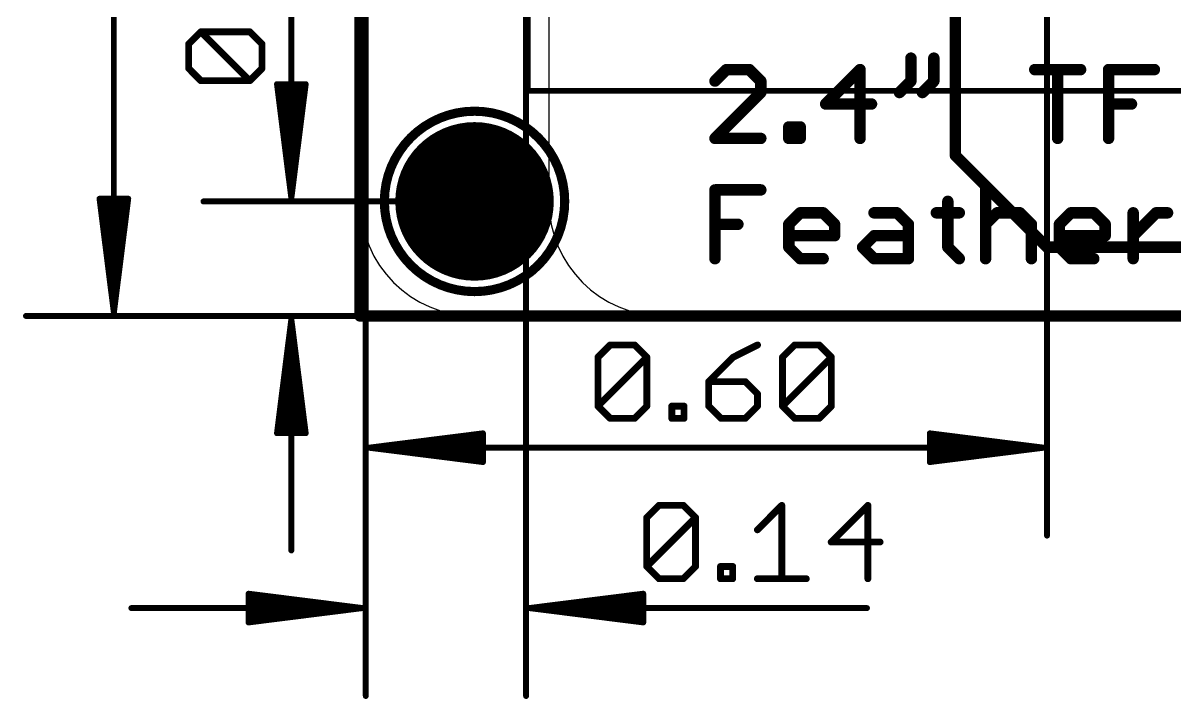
# Model space of a CAD drawing. Extents: x -7.8 to 82.2, y -8.5 to 61.7.
# Drawn here: x -7.48 to 18.08, y -8.49 to 6.49 of the extents above; entities that cross this region are included whole.
import ezdxf

# ---------------------------------------------------------------- set-up
doc = ezdxf.new("R2010")
doc.units = 0
for name, color, linetype in [('1', 12, 'CONTINUOUS'), ('16', 132, 'CONTINUOUS'), ('17', 110, 'CONTINUOUS'), ('20', 53, 'CONTINUOUS'), ('21', 40, 'CONTINUOUS'), ('22', 6, 'CONTINUOUS'), ('23', 40, 'CONTINUOUS'), ('47', 253, 'CONTINUOUS')]:
    doc.layers.add(name, color=color, linetype=linetype)

# ---------------------------------------------------------------- blocks, each defined once
blk = doc.blocks.new('ROUNDP')
at = {"const_width": 0.5}
blk.add_lwpolyline([(0, -0.25, 1), (0, 0.25, 1), (0, -0.25)], format="xyb", dxfattribs=at)

msp = doc.modelspace()

# ---------------------------------------------------------------- linework, layer by layer
at = {"layer": '1', "const_width": 0.254}
for points in [[(0.127, 41.91), (0, 0)], [(13.208, 18.288), (13.208, 3.556)], [(13.208, 3.556), (15.24, 1.524)], [(15.24, 1.524), (24.765, 1.524)], [(0, 0), (64.77, 0)]]:
    msp.add_lwpolyline(points, dxfattribs=at)
at = {"layer": '1', "const_width": 0.127}
for points in [[(13.2529, 3.6009, 1), (13.1631, 3.5111)], [(13.1445, 3.556, 1), (13.2715, 3.556)], [(15.24, 1.5875, 1), (15.24, 1.4605)], [(15.1951, 1.4791, 1), (15.2849, 1.5689)], [(0, 0.0635, 1), (0, -0.0635)], [(-0.0635, 0.0002, 1), (0.0635, -0.0002)]]:
    msp.add_lwpolyline(points, format="xyb", dxfattribs=at)
at = {"layer": '16', "const_width": 0.254}
for points in [[(0, 41.91), (0, 0)], [(0, 0), (64.77, 0)]]:
    msp.add_lwpolyline(points, dxfattribs=at)
at = {"layer": '16', "const_width": 0.127}
for points in [[(0, 0.0635, 1), (0, -0.0635)], [(-0.0635, 0, 1), (0.0635, 0)]]:
    msp.add_lwpolyline(points, format="xyb", dxfattribs=at)
at = {"layer": '20'}
for p, q in [((0, 2.54), (0, 50.038)), ((62.23, 0), (2.54, 0))]:
    msp.add_line(p, q, dxfattribs=at)
msp.add_arc((2.54, 2.54), 2.54, 180, 270, dxfattribs=at)
at = {"layer": '21'}
for p, q in [((4.191, 45.72), (4.191, 2.54)), ((6.731, 0), (24.511, 0))]:
    msp.add_line(p, q, dxfattribs=at)
at = {"layer": '21', "const_width": 0.254}
for points in [[(12.2211, 5.7165), (12.2211, 5.2081)], [(12.7295, 5.7165), (12.7295, 5.2081)], [(8.1282, 5.4623), (7.874, 5.2081)], [(8.6367, 5.4623), (8.1282, 5.4623)], [(8.8909, 5.2081), (8.6367, 5.4623)], [(11.0924, 5.4623), (10.3297, 4.6997)], [(11.0924, 3.937), (11.0924, 5.4623)], [(14.9683, 5.4623), (15.9852, 5.4623)], [(15.4768, 3.937), (15.4768, 5.4623)], [(16.6055, 3.937), (16.6055, 5.4623)], [(16.6055, 5.4623), (17.6224, 5.4623)], [(8.8909, 4.9539), (8.8909, 5.2081)], [(12.2211, 5.2081), (11.9669, 4.9539)], [(12.7295, 5.2081), (12.4753, 4.9539)], [(7.874, 3.937), (8.8909, 4.9539)], [(10.3297, 4.6997), (11.3466, 4.6997)], [(16.6055, 4.6997), (17.1139, 4.6997)], [(9.5112, 3.937), (9.5112, 4.1912)], [(9.5112, 4.1912), (9.7654, 4.1912)], [(9.7654, 4.1912), (9.7654, 3.937)], [(8.8909, 3.937), (7.874, 3.937)], [(9.7654, 3.937), (9.5112, 3.937)], [(7.874, 1.27), (7.874, 2.7953)], [(7.874, 2.7953), (8.8909, 2.7953)], [(13.8769, 2.7953), (13.8769, 1.27)], [(13.0397, 2.5411), (13.0397, 1.5242)], [(9.5112, 2.0327), (9.7654, 2.2869)], [(9.7654, 2.2869), (10.2738, 2.2869)], [(10.2738, 2.2869), (10.528, 2.0327)], [(11.4025, 2.2869), (11.911, 2.2869)], [(11.911, 2.2869), (12.1652, 2.0327)], [(12.7855, 2.2869), (13.2939, 2.2869)], [(13.8769, 2.0327), (14.1311, 2.2869)], [(14.1311, 2.2869), (14.6396, 2.2869)], [(14.6396, 2.2869), (14.8938, 2.0327)], [(15.5141, 2.0327), (15.7683, 2.2869)], [(15.7683, 2.2869), (16.2767, 2.2869)], [(16.2767, 2.2869), (16.5309, 2.0327)], [(17.1512, 1.27), (17.1512, 2.2869)], [(17.1512, 1.7784), (17.6597, 2.2869)], [(17.6597, 2.2869), (17.9139, 2.2869)], [(7.874, 2.0327), (8.3824, 2.0327)], [(9.5112, 1.5242), (9.5112, 2.0327)], [(10.528, 2.0327), (10.528, 1.7784)], [(12.1652, 2.0327), (12.1652, 1.27)], [(14.8938, 2.0327), (14.8938, 1.27)], [(15.5141, 1.5242), (15.5141, 2.0327)], [(16.5309, 2.0327), (16.5309, 1.7784)], [(10.528, 1.7784), (9.5112, 1.7784)], [(11.1483, 1.5242), (11.4025, 1.7784)], [(11.4025, 1.7784), (12.1652, 1.7784)], [(16.5309, 1.7784), (15.5141, 1.7784)], [(9.7654, 1.27), (9.5112, 1.5242)], [(11.4025, 1.27), (11.1483, 1.5242)], [(13.0397, 1.5242), (13.2939, 1.27)], [(15.7683, 1.27), (15.5141, 1.5242)], [(10.2738, 1.27), (9.7654, 1.27)], [(12.1652, 1.27), (11.4025, 1.27)], [(16.2767, 1.27), (15.7683, 1.27)]]:
    msp.add_lwpolyline(points, dxfattribs=at)
at = {"layer": '21'}
for points, const_width in [([(12.2846, 5.7165, 1), (12.1576, 5.7165)], 0.127), ([(12.793, 5.7165, 1), (12.666, 5.7165)], 0.127), ([(8.1282, 5.5258, 1), (8.1282, 5.3988)], 0.127), ([(8.1731, 5.4174, 1), (8.0833, 5.5072)], 0.127), ([(8.6816, 5.5072, 1), (8.5917, 5.4174)], 0.127), ([(8.6367, 5.3988, 1), (8.6367, 5.5258)], 0.127), ([(11.1559, 5.4623, 1), (11.0289, 5.4623)], 0.127), ([(11.1373, 5.4174, 1), (11.0475, 5.5072)], 0.127), ([(14.9683, 5.5258, 1), (14.9683, 5.3988)], 0.127), ([(15.5403, 5.4623, 1), (15.4133, 5.4623)], 0.127), ([(15.9852, 5.3988, 1), (15.9852, 5.5258)], 0.127), ([(16.669, 5.4623, 1), (16.542, 5.4623)], 0.127), ([(16.6055, 5.5258, 1), (16.6055, 5.3988)], 0.127), ([(17.6224, 5.3988, 1), (17.6224, 5.5258)], 0.127), ([(7.8291, 5.253, 1), (7.9189, 5.1632)], 0.127), ([(8.9544, 5.2081, 1), (8.8274, 5.2081)], 0.127), ([(8.846, 5.1632, 1), (8.9358, 5.253)], 0.127), ([(12.1576, 5.2081, 1), (12.2846, 5.2081)], 0.127), ([(12.266, 5.1632, 1), (12.1762, 5.253)], 0.127), ([(12.666, 5.2081, 1), (12.793, 5.2081)], 0.127), ([(12.7744, 5.1632, 1), (12.6846, 5.253)], 0.127), ([(8.8274, 4.9539, 1), (8.9544, 4.9539)], 0.127), ([(8.9358, 4.909, 1), (8.846, 4.9988)], 0.127), ([(11.922, 4.9988, 1), (12.0118, 4.909)], 0.127), ([(12.4304, 4.9988, 1), (12.5202, 4.909)], 0.127), ([(2.54, 0.54, 1), (2.54, 4.54, 1), (2.54, 0.54)], 0.2032), ([(10.3297, 4.7632, 1), (10.3297, 4.6361)], 0.127), ([(10.2848, 4.7446, 1), (10.3746, 4.6547)], 0.127), ([(11.3466, 4.6361, 1), (11.3466, 4.7632)], 0.127), ([(16.6055, 4.7632, 1), (16.6055, 4.6361)], 0.127), ([(17.1139, 4.6361, 1), (17.1139, 4.7632)], 0.127), ([(9.5747, 4.1912, 1), (9.4477, 4.1912)], 0.127), ([(9.5112, 4.2547, 1), (9.5112, 4.1277)], 0.127), ([(9.8289, 4.1912, 1), (9.7019, 4.1912)], 0.127), ([(9.7654, 4.1277, 1), (9.7654, 4.2547)], 0.127), ([(7.874, 4.0005, 1), (7.874, 3.8735)], 0.127), ([(7.8291, 3.9819, 1), (7.9189, 3.8921)], 0.127), ([(8.8909, 3.8735, 1), (8.8909, 4.0005)], 0.127), ([(9.5112, 4.0005, 1), (9.5112, 3.8735)], 0.127), ([(9.4477, 3.937, 1), (9.5747, 3.937)], 0.127), ([(9.7019, 3.937, 1), (9.8289, 3.937)], 0.127), ([(9.7654, 3.8735, 1), (9.7654, 4.0005)], 0.127), ([(11.0289, 3.937, 1), (11.1559, 3.937)], 0.127), ([(15.4133, 3.937, 1), (15.5403, 3.937)], 0.127), ([(16.542, 3.937, 1), (16.669, 3.937)], 0.127), ([(7.9375, 2.7953, 1), (7.8105, 2.7953)], 0.127), ([(7.874, 2.8588, 1), (7.874, 2.7318)], 0.127), ([(8.8909, 2.7318, 1), (8.8909, 2.8588)], 0.127), ([(13.9404, 2.7953, 1), (13.8134, 2.7953)], 0.127), ([(13.1032, 2.5411, 1), (12.9762, 2.5411)], 0.127), ([(9.7654, 2.3504, 1), (9.7654, 2.2234)], 0.127), ([(9.8103, 2.242, 1), (9.7205, 2.3318)], 0.127), ([(10.3187, 2.3318, 1), (10.2289, 2.242)], 0.127), ([(10.2738, 2.2234, 1), (10.2738, 2.3504)], 0.127), ([(11.4025, 2.3504, 1), (11.4025, 2.2234)], 0.127), ([(11.9559, 2.3318, 1), (11.8661, 2.242)], 0.127), ([(11.911, 2.2234, 1), (11.911, 2.3504)], 0.127), ([(12.7855, 2.3504, 1), (12.7855, 2.2234)], 0.127), ([(13.2939, 2.2234, 1), (13.2939, 2.3504)], 0.127), ([(14.1311, 2.3504, 1), (14.1311, 2.2234)], 0.127), ([(14.176, 2.242, 1), (14.0862, 2.3318)], 0.127), ([(14.6845, 2.3318, 1), (14.5947, 2.242)], 0.127), ([(14.6396, 2.2234, 1), (14.6396, 2.3504)], 0.127), ([(15.7683, 2.3504, 1), (15.7683, 2.2234)], 0.127), ([(15.8132, 2.242, 1), (15.7234, 2.3318)], 0.127), ([(16.3216, 2.3318, 1), (16.2318, 2.242)], 0.127), ([(16.2767, 2.2234, 1), (16.2767, 2.3504)], 0.127), ([(17.2147, 2.2869, 1), (17.0877, 2.2869)], 0.127), ([(17.6597, 2.3504, 1), (17.6597, 2.2234)], 0.127), ([(17.7046, 2.242, 1), (17.6148, 2.3318)], 0.127), ([(17.9139, 2.2234, 1), (17.9139, 2.3504)], 0.127), ([(7.874, 2.0962, 1), (7.874, 1.9692)], 0.127), ([(8.3824, 1.9692, 1), (8.3824, 2.0962)], 0.127), ([(9.5747, 2.0327, 1), (9.4477, 2.0327)], 0.127), ([(9.4663, 2.0776, 1), (9.5561, 1.9877)], 0.127), ([(10.5915, 2.0327, 1), (10.4645, 2.0327)], 0.127), ([(10.4831, 1.9877, 1), (10.5729, 2.0776)], 0.127), ([(12.2287, 2.0327, 1), (12.1017, 2.0327)], 0.127), ([(12.1203, 1.9877, 1), (12.2101, 2.0776)], 0.127), ([(13.832, 2.0776, 1), (13.9218, 1.9877)], 0.127), ([(14.9573, 2.0327, 1), (14.8303, 2.0327)], 0.127), ([(14.8489, 1.9877, 1), (14.9387, 2.0776)], 0.127), ([(15.5776, 2.0327, 1), (15.4506, 2.0327)], 0.127), ([(15.4692, 2.0776, 1), (15.559, 1.9877)], 0.127), ([(16.5944, 2.0327, 1), (16.4674, 2.0327)], 0.127), ([(16.486, 1.9877, 1), (16.5758, 2.0776)], 0.127), ([(9.5112, 1.8419, 1), (9.5112, 1.7149)], 0.127), ([(10.4645, 1.7784, 1), (10.5915, 1.7784)], 0.127), ([(10.528, 1.7149, 1), (10.528, 1.8419)], 0.127), ([(11.4025, 1.8419, 1), (11.4025, 1.7149)], 0.127), ([(11.4474, 1.7335, 1), (11.3576, 1.8233)], 0.127), ([(12.1652, 1.7149, 1), (12.1652, 1.8419)], 0.127), ([(15.5141, 1.8419, 1), (15.5141, 1.7149)], 0.127), ([(16.4674, 1.7784, 1), (16.5944, 1.7784)], 0.127), ([(16.5309, 1.7149, 1), (16.5309, 1.8419)], 0.127), ([(17.1063, 1.8233, 1), (17.1961, 1.7335)], 0.127), ([(9.5561, 1.5691, 1), (9.4663, 1.4793)], 0.127), ([(9.4477, 1.5242, 1), (9.5747, 1.5242)], 0.127), ([(11.1932, 1.5691, 1), (11.1034, 1.4793)], 0.127), ([(11.1034, 1.5691, 1), (11.1932, 1.4793)], 0.127), ([(13.0846, 1.5691, 1), (12.9948, 1.4793)], 0.127), ([(12.9762, 1.5242, 1), (13.1032, 1.5242)], 0.127), ([(15.559, 1.5691, 1), (15.4692, 1.4793)], 0.127), ([(15.4506, 1.5242, 1), (15.5776, 1.5242)], 0.127), ([(7.8105, 1.27, 1), (7.9375, 1.27)], 0.127), ([(9.7654, 1.3335, 1), (9.7654, 1.2065)], 0.127), ([(9.7205, 1.2251, 1), (9.8103, 1.3149)], 0.127), ([(10.2738, 1.2065, 1), (10.2738, 1.3335)], 0.127), ([(11.4025, 1.3335, 1), (11.4025, 1.2065)], 0.127), ([(11.3576, 1.2251, 1), (11.4474, 1.3149)], 0.127), ([(12.1017, 1.27, 1), (12.2287, 1.27)], 0.127), ([(12.1652, 1.2065, 1), (12.1652, 1.3335)], 0.127), ([(13.249, 1.2251, 1), (13.3388, 1.3149)], 0.127), ([(13.8134, 1.27, 1), (13.9404, 1.27)], 0.127), ([(14.8303, 1.27, 1), (14.9573, 1.27)], 0.127), ([(15.7683, 1.3335, 1), (15.7683, 1.2065)], 0.127), ([(15.7234, 1.2251, 1), (15.8132, 1.3149)], 0.127), ([(16.2767, 1.2065, 1), (16.2767, 1.3335)], 0.127), ([(17.0877, 1.27, 1), (17.2147, 1.27)], 0.127)]:
    msp.add_lwpolyline(points, format="xyb", dxfattribs=dict(at, const_width=const_width))
msp.add_arc((6.731, 2.54), 2.54, 180, 270, dxfattribs=at)
at = {"layer": '22', "const_width": 0.127}
for points in [[(3.722, 47.589), (3.722, 4.989)], [(3.722, 4.989), (63.722, 4.989)]]:
    msp.add_lwpolyline(points, dxfattribs=at)
at = {"layer": '22', "const_width": 0.0635}
for points in [[(3.6902, 4.989, 1), (3.7538, 4.989)], [(3.722, 5.0207, 1), (3.722, 4.9573)]]:
    msp.add_lwpolyline(points, format="xyb", dxfattribs=at)
at = {"layer": '23'}
msp.add_point((2.54, 2.54), dxfattribs=at)
at = {"layer": '47'}
for points, const_width in [([(-5.461, 0.065), (-5.461, 52.513)], 0.13), ([(0.127, 26.416), (0.127, -4.871)], 0.13), ([(15.24, 24.384), (15.24, -4.871)], 0.13), ([(0.127, 19.177), (0.127, -8.427)], 0.13), ([(3.683, 14.732), (3.683, -8.427)], 0.13), ([(-1.524, 2.605), (-1.524, 10.1028)], 0.13), ([(-3.8017, 6.0297), (-3.5305, 6.3009)], 0.1524), ([(-3.5305, 6.3009), (-2.4459, 6.3009)], 0.1524), ([(-2.4459, 5.2162), (-3.5305, 6.3009)], 0.1524), ([(-2.4459, 6.3009), (-2.1747, 6.0297)], 0.1524), ([(-3.8017, 5.4874), (-3.8017, 6.0297)], 0.1524), ([(-2.1747, 6.0297), (-2.1747, 5.4874)], 0.1524), ([(-3.5305, 5.2162), (-3.8017, 5.4874)], 0.1524), ([(-2.1747, 5.4874), (-2.4459, 5.2162)], 0.1524), ([(-2.4459, 5.2162), (-3.5305, 5.2162)], 0.1524), ([(-1.524, 2.605), (-1.8432, 5.14)], 0.13), ([(-1.8432, 5.14), (-1.2048, 5.14)], 0.13), ([(-1.524, 2.605), (-1.784, 5.14)], 0.13), ([(-1.524, 2.605), (-1.654, 5.14)], 0.13), ([(-1.2048, 5.14), (-1.524, 2.605)], 0.13), ([(-1.394, 5.14), (-1.524, 2.605)], 0.13), ([(-1.264, 5.14), (-1.524, 2.605)], 0.13), ([(-5.461, 0.065), (-5.7802, 2.6)], 0.13), ([(-5.7802, 2.6), (-5.1418, 2.6)], 0.13), ([(-5.461, 0.065), (-5.721, 2.6)], 0.13), ([(-5.461, 0.065), (-5.591, 2.6)], 0.13), ([(-5.1418, 2.6), (-5.461, 0.065)], 0.13), ([(-5.331, 2.6), (-5.461, 0.065)], 0.13), ([(-5.201, 2.6), (-5.461, 0.065)], 0.13), ([(2.54, 2.54), (-3.474, 2.54)], 0.13), ([(2.794, 0), (-7.411, 0)], 0.13), ([(3.048, 0), (-3.474, 0)], 0.13), ([(-1.524, -0.065), (-1.8432, -2.6)], 0.13), ([(-1.524, -0.065), (-1.784, -2.6)], 0.13), ([(-1.524, -0.065), (-1.654, -2.6)], 0.13), ([(-1.524, -0.065), (-1.524, -5.2)], 0.13), ([(-1.2048, -2.6), (-1.524, -0.065)], 0.13), ([(-1.394, -2.6), (-1.524, -0.065)], 0.13), ([(-1.264, -2.6), (-1.524, -0.065)], 0.13), ([(5.2783, -0.9145), (5.5495, -0.6433)], 0.1524), ([(5.5495, -0.6433), (6.0918, -0.6433)], 0.1524), ([(6.0918, -0.6433), (6.363, -0.9145)], 0.1524), ([(8.8187, -0.6433), (8.2764, -0.9145)], 0.1524), ([(9.3712, -0.9145), (9.6424, -0.6433)], 0.1524), ([(9.6424, -0.6433), (10.1847, -0.6433)], 0.1524), ([(10.1847, -0.6433), (10.4559, -0.9145)], 0.1524), ([(5.2783, -1.9991), (5.2783, -0.9145)], 0.1524), ([(5.2783, -1.9991), (6.363, -0.9145)], 0.1524), ([(6.363, -0.9145), (6.363, -1.9991)], 0.1524), ([(8.2764, -0.9145), (7.734, -1.4568)], 0.1524), ([(9.3712, -1.9991), (9.3712, -0.9145)], 0.1524), ([(9.3712, -1.9991), (10.4559, -0.9145)], 0.1524), ([(10.4559, -0.9145), (10.4559, -1.9991)], 0.1524), ([(7.734, -1.4568), (7.734, -1.9991)], 0.1524), ([(8.5475, -1.4568), (7.734, -1.4568)], 0.1524), ([(8.8187, -1.728), (8.5475, -1.4568)], 0.1524), ([(8.8187, -1.9991), (8.8187, -1.728)], 0.1524), ([(5.5495, -2.2703), (5.2783, -1.9991)], 0.1524), ([(6.363, -1.9991), (6.0918, -2.2703)], 0.1524), ([(6.9155, -2.2703), (6.9155, -1.9991)], 0.1524), ([(6.9155, -1.9991), (7.1866, -1.9991)], 0.1524), ([(7.1866, -1.9991), (7.1866, -2.2703)], 0.1524), ([(7.734, -1.9991), (8.0052, -2.2703)], 0.1524), ([(8.5475, -2.2703), (8.8187, -1.9991)], 0.1524), ([(9.6424, -2.2703), (9.3712, -1.9991)], 0.1524), ([(10.4559, -1.9991), (10.1847, -2.2703)], 0.1524), ([(6.0918, -2.2703), (5.5495, -2.2703)], 0.1524), ([(7.1866, -2.2703), (6.9155, -2.2703)], 0.1524), ([(8.0052, -2.2703), (8.5475, -2.2703)], 0.1524), ([(10.1847, -2.2703), (9.6424, -2.2703)], 0.1524), ([(-1.8432, -2.6), (-1.2048, -2.6)], 0.13), ([(0.192, -2.921), (2.727, -2.6018)], 0.13), ([(2.727, -2.6018), (2.727, -3.2402)], 0.13), ([(15.175, -2.921), (12.64, -2.6018)], 0.13), ([(12.64, -2.6018), (12.64, -3.2402)], 0.13), ([(0.192, -2.921), (2.727, -2.661)], 0.13), ([(0.192, -2.921), (2.727, -2.791)], 0.13), ([(15.175, -2.921), (12.64, -2.661)], 0.13), ([(15.175, -2.921), (12.64, -2.791)], 0.13), ([(0.192, -2.921), (15.175, -2.921)], 0.13), ([(2.727, -3.2402), (0.192, -2.921)], 0.13), ([(2.727, -3.051), (0.192, -2.921)], 0.13), ([(2.727, -3.181), (0.192, -2.921)], 0.13), ([(12.64, -3.2402), (15.175, -2.921)], 0.13), ([(12.64, -3.051), (15.175, -2.921)], 0.13), ([(12.64, -3.181), (15.175, -2.921)], 0.13), ([(6.3592, -4.4705), (6.6304, -4.1993)], 0.1524), ([(6.6304, -4.1993), (7.1727, -4.1993)], 0.1524), ([(7.1727, -4.1993), (7.4439, -4.4705)], 0.1524), ([(8.8149, -4.7416), (9.3573, -4.1993)], 0.1524), ([(9.3573, -4.1993), (9.3573, -5.8263)], 0.1524), ([(11.2656, -4.1993), (10.4521, -5.0128)], 0.1524), ([(11.2656, -5.8263), (11.2656, -4.1993)], 0.1524), ([(6.3592, -5.5551), (6.3592, -4.4705)], 0.1524), ([(6.3592, -5.5551), (7.4439, -4.4705)], 0.1524), ([(7.4439, -4.4705), (7.4439, -5.5551)], 0.1524), ([(10.4521, -5.0128), (11.5368, -5.0128)], 0.1524), ([(6.6304, -5.8263), (6.3592, -5.5551)], 0.1524), ([(7.4439, -5.5551), (7.1727, -5.8263)], 0.1524), ([(7.9964, -5.8263), (7.9964, -5.5551)], 0.1524), ([(7.9964, -5.5551), (8.2675, -5.5551)], 0.1524), ([(8.2675, -5.5551), (8.2675, -5.8263)], 0.1524), ([(7.1727, -5.8263), (6.6304, -5.8263)], 0.1524), ([(8.2675, -5.8263), (7.9964, -5.8263)], 0.1524), ([(8.8149, -5.8263), (9.8996, -5.8263)], 0.1524), ([(0.062, -6.477), (-2.473, -6.1578)], 0.13), ([(-2.473, -6.1578), (-2.473, -6.7962)], 0.13), ([(3.748, -6.477), (6.283, -6.1578)], 0.13), ([(6.283, -6.1578), (6.283, -6.7962)], 0.13), ([(0.062, -6.477), (-2.473, -6.217)], 0.13), ([(0.062, -6.477), (-2.473, -6.347)], 0.13), ([(3.748, -6.477), (6.283, -6.217)], 0.13), ([(3.748, -6.477), (6.283, -6.347)], 0.13), ([(0.062, -6.477), (-5.073, -6.477)], 0.13), ([(-2.473, -6.7962), (0.062, -6.477)], 0.13), ([(-2.473, -6.607), (0.062, -6.477)], 0.13), ([(-2.473, -6.737), (0.062, -6.477)], 0.13), ([(3.748, -6.477), (11.2458, -6.477)], 0.13), ([(6.283, -6.7962), (3.748, -6.477)], 0.13), ([(6.283, -6.607), (3.748, -6.477)], 0.13), ([(6.283, -6.737), (3.748, -6.477)], 0.13)]:
    msp.add_lwpolyline(points, dxfattribs=dict(at, const_width=const_width))
for points, const_width in [([(-3.5036, 6.3278, 1), (-3.5575, 6.2739)], 0.0762), ([(-3.5305, 6.339, 1), (-3.5305, 6.2628)], 0.0762), ([(-3.5036, 6.2739, 1), (-3.5575, 6.3278)], 0.0762), ([(-2.4189, 6.3278, 1), (-2.4728, 6.2739)], 0.0762), ([(-2.4459, 6.2628, 1), (-2.4459, 6.339)], 0.0762), ([(-3.7636, 6.0297, 1), (-3.8398, 6.0297)], 0.0762), ([(-3.8286, 6.0566, 1), (-3.7747, 6.0028)], 0.0762), ([(-2.1366, 6.0297, 1), (-2.2128, 6.0297)], 0.0762), ([(-2.2016, 6.0028, 1), (-2.1478, 6.0566)], 0.0762), ([(-3.7747, 5.5143, 1), (-3.8286, 5.4604)], 0.0762), ([(-3.8398, 5.4874, 1), (-3.7636, 5.4874)], 0.0762), ([(-2.2128, 5.4874, 1), (-2.1366, 5.4874)], 0.0762), ([(-2.1478, 5.4604, 1), (-2.2016, 5.5143)], 0.0762), ([(-3.5305, 5.2543, 1), (-3.5305, 5.1781)], 0.0762), ([(-3.5575, 5.1893, 1), (-3.5036, 5.2431)], 0.0762), ([(-2.4728, 5.2431, 1), (-2.4189, 5.1893)], 0.0762), ([(-2.4728, 5.1893, 1), (-2.4189, 5.2431)], 0.0762), ([(-2.4459, 5.1781, 1), (-2.4459, 5.2543)], 0.0762), ([(-1.811, 5.1441, 1), (-1.8755, 5.1359)], 0.065), ([(-1.8432, 5.1725, 1), (-1.8432, 5.1075)], 0.065), ([(-1.7517, 5.1433, 1), (-1.8163, 5.1367)], 0.065), ([(-1.6215, 5.1417, 1), (-1.6865, 5.1383)], 0.065), ([(-1.3615, 5.1383, 1), (-1.4265, 5.1417)], 0.065), ([(-1.2317, 5.1367, 1), (-1.2963, 5.1433)], 0.065), ([(-1.1725, 5.1359, 1), (-1.237, 5.1441)], 0.065), ([(-1.2048, 5.1075, 1), (-1.2048, 5.1725)], 0.065), ([(-5.748, 2.6041, 1), (-5.8125, 2.5959)], 0.065), ([(-5.7802, 2.6325, 1), (-5.7802, 2.5675)], 0.065), ([(-5.6887, 2.6033, 1), (-5.7533, 2.5967)], 0.065), ([(-5.5585, 2.6017, 1), (-5.6235, 2.5983)], 0.065), ([(-5.2985, 2.5983, 1), (-5.3635, 2.6017)], 0.065), ([(-5.1687, 2.5967, 1), (-5.2333, 2.6033)], 0.065), ([(-5.1095, 2.5959, 1), (-5.174, 2.6041)], 0.065), ([(-5.1418, 2.5675, 1), (-5.1418, 2.6325)], 0.065), ([(-3.474, 2.5725, 1), (-3.474, 2.5075)], 0.065), ([(-1.5562, 2.6091, 1), (-1.4918, 2.6009)], 0.065), ([(-1.5563, 2.6083, 1), (-1.4917, 2.6017)], 0.065), ([(-1.5565, 2.6033, 1), (-1.4915, 2.6067)], 0.065), ([(-1.5565, 2.6067, 1), (-1.4915, 2.6033)], 0.065), ([(-1.5565, 2.605, 1), (-1.4915, 2.605)], 0.065), ([(-1.5563, 2.6017, 1), (-1.4917, 2.6083)], 0.065), ([(-1.5562, 2.6009, 1), (-1.4918, 2.6091)], 0.065), ([(2.54, 2.5075, 1), (2.54, 2.5725)], 0.065), ([(-7.411, 0.0325, 1), (-7.411, -0.0325)], 0.065), ([(-5.4932, 0.0691, 1), (-5.4288, 0.0609)], 0.065), ([(-5.4933, 0.0683, 1), (-5.4287, 0.0617)], 0.065), ([(-5.4935, 0.0633, 1), (-5.4285, 0.0667)], 0.065), ([(-5.4935, 0.0667, 1), (-5.4285, 0.0633)], 0.065), ([(-5.4935, 0.065, 1), (-5.4285, 0.065)], 0.065), ([(-5.4933, 0.0617, 1), (-5.4287, 0.0683)], 0.065), ([(-5.4932, 0.0609, 1), (-5.4288, 0.0691)], 0.065), ([(-3.474, 0.0325, 1), (-3.474, -0.0325)], 0.065), ([(-1.4915, -0.0667, 1), (-1.5565, -0.0633)], 0.065), ([(-1.4915, -0.0633, 1), (-1.5565, -0.0667)], 0.065), ([(2.794, -0.0325, 1), (2.794, 0.0325)], 0.065), ([(3.048, -0.0325, 1), (3.048, 0.0325)], 0.065), ([(-1.4915, -0.065, 1), (-1.5565, -0.065)], 0.065), ([(-1.4918, -0.0609, 1), (-1.5562, -0.0691)], 0.065), ([(-1.4917, -0.0617, 1), (-1.5563, -0.0683)], 0.065), ([(-1.4917, -0.0683, 1), (-1.5563, -0.0617)], 0.065), ([(-1.4918, -0.0691, 1), (-1.5562, -0.0609)], 0.065), ([(5.5495, -0.6052, 1), (5.5495, -0.6814)], 0.0762), ([(5.5764, -0.6703, 1), (5.5225, -0.6164)], 0.0762), ([(6.1187, -0.6164, 1), (6.0649, -0.6703)], 0.0762), ([(6.0918, -0.6814, 1), (6.0918, -0.6052)], 0.0762), ([(8.8357, -0.6774, 1), (8.8017, -0.6092)], 0.0762), ([(9.6424, -0.6052, 1), (9.6424, -0.6814)], 0.0762), ([(9.6693, -0.6703, 1), (9.6154, -0.6164)], 0.0762), ([(10.2116, -0.6164, 1), (10.1578, -0.6703)], 0.0762), ([(10.1847, -0.6814, 1), (10.1847, -0.6052)], 0.0762), ([(5.3164, -0.9145, 1), (5.2402, -0.9145)], 0.0762), ([(5.2514, -0.8875, 1), (5.3053, -0.9414)], 0.0762), ([(6.4011, -0.9145, 1), (6.3249, -0.9145)], 0.0762), ([(6.3899, -0.9414, 1), (6.336, -0.8875)], 0.0762), ([(6.336, -0.9414, 1), (6.3899, -0.8875)], 0.0762), ([(8.2593, -0.8804, 1), (8.2934, -0.9486)], 0.0762), ([(8.3033, -0.9414, 1), (8.2494, -0.8875)], 0.0762), ([(9.4093, -0.9145, 1), (9.3331, -0.9145)], 0.0762), ([(9.3443, -0.8875, 1), (9.3981, -0.9414)], 0.0762), ([(10.494, -0.9145, 1), (10.4178, -0.9145)], 0.0762), ([(10.4828, -0.9414, 1), (10.4289, -0.8875)], 0.0762), ([(10.4289, -0.9414, 1), (10.4828, -0.8875)], 0.0762), ([(7.7721, -1.4568, 1), (7.6959, -1.4568)], 0.0762), ([(7.734, -1.4187, 1), (7.734, -1.4949)], 0.0762), ([(7.7071, -1.4299, 1), (7.761, -1.4837)], 0.0762), ([(8.5745, -1.4299, 1), (8.5206, -1.4837)], 0.0762), ([(8.5475, -1.4949, 1), (8.5475, -1.4187)], 0.0762), ([(8.8568, -1.728, 1), (8.7806, -1.728)], 0.0762), ([(8.7918, -1.7549, 1), (8.8456, -1.701)], 0.0762), ([(5.3053, -1.9722, 1), (5.2514, -2.0261)], 0.0762), ([(5.2514, -1.9722, 1), (5.3053, -2.0261)], 0.0762), ([(5.2402, -1.9991, 1), (5.3164, -1.9991)], 0.0762), ([(6.3249, -1.9991, 1), (6.4011, -1.9991)], 0.0762), ([(6.3899, -2.0261, 1), (6.336, -1.9722)], 0.0762), ([(6.9536, -1.9991, 1), (6.8774, -1.9991)], 0.0762), ([(6.9155, -1.961, 1), (6.9155, -2.0372)], 0.0762), ([(7.2247, -1.9991, 1), (7.1485, -1.9991)], 0.0762), ([(7.1866, -2.0372, 1), (7.1866, -1.961)], 0.0762), ([(7.761, -1.9722, 1), (7.7071, -2.0261)], 0.0762), ([(7.6959, -1.9991, 1), (7.7721, -1.9991)], 0.0762), ([(8.7806, -1.9991, 1), (8.8568, -1.9991)], 0.0762), ([(8.8456, -2.0261, 1), (8.7918, -1.9722)], 0.0762), ([(9.3981, -1.9722, 1), (9.3443, -2.0261)], 0.0762), ([(9.3443, -1.9722, 1), (9.3981, -2.0261)], 0.0762), ([(9.3331, -1.9991, 1), (9.4093, -1.9991)], 0.0762), ([(10.4178, -1.9991, 1), (10.494, -1.9991)], 0.0762), ([(10.4828, -2.0261, 1), (10.4289, -1.9722)], 0.0762), ([(5.5495, -2.2322, 1), (5.5495, -2.3084)], 0.0762), ([(5.5225, -2.2972, 1), (5.5764, -2.2434)], 0.0762), ([(6.0649, -2.2434, 1), (6.1187, -2.2972)], 0.0762), ([(6.0918, -2.3084, 1), (6.0918, -2.2322)], 0.0762), ([(6.9155, -2.2322, 1), (6.9155, -2.3084)], 0.0762), ([(6.8774, -2.2703, 1), (6.9536, -2.2703)], 0.0762), ([(7.1485, -2.2703, 1), (7.2247, -2.2703)], 0.0762), ([(7.1866, -2.3084, 1), (7.1866, -2.2322)], 0.0762), ([(8.0052, -2.2322, 1), (8.0052, -2.3084)], 0.0762), ([(7.9783, -2.2972, 1), (8.0321, -2.2434)], 0.0762), ([(8.5206, -2.2434, 1), (8.5745, -2.2972)], 0.0762), ([(8.5475, -2.3084, 1), (8.5475, -2.2322)], 0.0762), ([(9.6424, -2.2322, 1), (9.6424, -2.3084)], 0.0762), ([(9.6154, -2.2972, 1), (9.6693, -2.2434)], 0.0762), ([(10.1578, -2.2434, 1), (10.2116, -2.2972)], 0.0762), ([(10.1847, -2.3084, 1), (10.1847, -2.2322)], 0.0762), ([(-1.8432, -2.5675, 1), (-1.8432, -2.6325)], 0.065), ([(-1.2048, -2.6325, 1), (-1.2048, -2.5675)], 0.065), ([(2.7595, -2.6018, 1), (2.6945, -2.6018)], 0.065), ([(2.7311, -2.634, 1), (2.7229, -2.5695)], 0.065), ([(12.6441, -2.5695, 1), (12.6359, -2.634)], 0.065), ([(12.6725, -2.6018, 1), (12.6075, -2.6018)], 0.065), ([(-1.8755, -2.5959, 1), (-1.811, -2.6041)], 0.065), ([(-1.8163, -2.5967, 1), (-1.7517, -2.6033)], 0.065), ([(-1.6865, -2.5983, 1), (-1.6215, -2.6017)], 0.065), ([(-1.4265, -2.6017, 1), (-1.3615, -2.5983)], 0.065), ([(-1.2963, -2.6033, 1), (-1.2317, -2.5967)], 0.065), ([(-1.237, -2.6041, 1), (-1.1725, -2.5959)], 0.065), ([(2.7303, -2.6933, 1), (2.7237, -2.6287)], 0.065), ([(2.7287, -2.8235, 1), (2.7253, -2.7585)], 0.065), ([(12.6433, -2.6287, 1), (12.6367, -2.6933)], 0.065), ([(12.6417, -2.7585, 1), (12.6383, -2.8235)], 0.065), ([(0.192, -2.8885, 1), (0.192, -2.9535)], 0.065), ([(0.1961, -2.8888, 1), (0.1879, -2.9532)], 0.065), ([(0.1903, -2.8885, 1), (0.1937, -2.9535)], 0.065), ([(0.1937, -2.8885, 1), (0.1903, -2.9535)], 0.065), ([(0.1953, -2.8887, 1), (0.1887, -2.9533)], 0.065), ([(0.1887, -2.8887, 1), (0.1953, -2.9533)], 0.065), ([(0.1879, -2.8888, 1), (0.1961, -2.9532)], 0.065), ([(2.7253, -3.0835, 1), (2.7287, -3.0185)], 0.065), ([(12.6383, -3.0185, 1), (12.6417, -3.0835)], 0.065), ([(15.1791, -2.9532, 1), (15.1709, -2.8888)], 0.065), ([(15.1709, -2.9532, 1), (15.1791, -2.8888)], 0.065), ([(15.1783, -2.9533, 1), (15.1717, -2.8887)], 0.065), ([(15.1717, -2.9533, 1), (15.1783, -2.8887)], 0.065), ([(15.1733, -2.9535, 1), (15.1767, -2.8885)], 0.065), ([(15.1767, -2.9535, 1), (15.1733, -2.8885)], 0.065), ([(15.175, -2.9535, 1), (15.175, -2.8885)], 0.065), ([(2.6945, -3.2402, 1), (2.7595, -3.2402)], 0.065), ([(2.7229, -3.2725, 1), (2.7311, -3.208)], 0.065), ([(2.7237, -3.2133, 1), (2.7303, -3.1487)], 0.065), ([(12.6367, -3.1487, 1), (12.6433, -3.2133)], 0.065), ([(12.6359, -3.208, 1), (12.6441, -3.2725)], 0.065), ([(12.6075, -3.2402, 1), (12.6725, -3.2402)], 0.065), ([(6.6304, -4.1612, 1), (6.6304, -4.2374)], 0.0762), ([(6.6573, -4.2263, 1), (6.6034, -4.1724)], 0.0762), ([(7.1996, -4.1724, 1), (7.1458, -4.2263)], 0.0762), ([(7.1727, -4.2374, 1), (7.1727, -4.1612)], 0.0762), ([(9.3954, -4.1993, 1), (9.3192, -4.1993)], 0.0762), ([(9.3842, -4.2263, 1), (9.3303, -4.1724)], 0.0762), ([(11.3037, -4.1993, 1), (11.2275, -4.1993)], 0.0762), ([(11.2925, -4.2263, 1), (11.2386, -4.1724)], 0.0762), ([(6.3973, -4.4705, 1), (6.3211, -4.4705)], 0.0762), ([(6.3323, -4.4435, 1), (6.3861, -4.4974)], 0.0762), ([(7.482, -4.4705, 1), (7.4058, -4.4705)], 0.0762), ([(7.4708, -4.4974, 1), (7.4169, -4.4435)], 0.0762), ([(7.4169, -4.4974, 1), (7.4708, -4.4435)], 0.0762), ([(0.0945, -4.871, 1), (0.1595, -4.871)], 0.065), ([(8.788, -4.7147, 1), (8.8419, -4.7686)], 0.0762), ([(15.2075, -4.871, 1), (15.2725, -4.871)], 0.065), ([(10.4521, -4.9747, 1), (10.4521, -5.0509)], 0.0762), ([(10.4251, -4.9859, 1), (10.479, -5.0397)], 0.0762), ([(11.5368, -5.0509, 1), (11.5368, -4.9747)], 0.0762), ([(-1.5565, -5.2, 1), (-1.4915, -5.2)], 0.065), ([(6.3861, -5.5282, 1), (6.3323, -5.5821)], 0.0762), ([(6.3323, -5.5282, 1), (6.3861, -5.5821)], 0.0762), ([(6.3211, -5.5551, 1), (6.3973, -5.5551)], 0.0762), ([(7.4058, -5.5551, 1), (7.482, -5.5551)], 0.0762), ([(7.4708, -5.5821, 1), (7.4169, -5.5282)], 0.0762), ([(8.0345, -5.5551, 1), (7.9583, -5.5551)], 0.0762), ([(7.9964, -5.517, 1), (7.9964, -5.5932)], 0.0762), ([(8.3056, -5.5551, 1), (8.2294, -5.5551)], 0.0762), ([(8.2675, -5.5932, 1), (8.2675, -5.517)], 0.0762), ([(6.6304, -5.7882, 1), (6.6304, -5.8644)], 0.0762), ([(6.6034, -5.8532, 1), (6.6573, -5.7994)], 0.0762), ([(7.1458, -5.7994, 1), (7.1996, -5.8532)], 0.0762), ([(7.1727, -5.8644, 1), (7.1727, -5.7882)], 0.0762), ([(7.9964, -5.7882, 1), (7.9964, -5.8644)], 0.0762), ([(7.9583, -5.8263, 1), (8.0345, -5.8263)], 0.0762), ([(8.2294, -5.8263, 1), (8.3056, -5.8263)], 0.0762), ([(8.2675, -5.8644, 1), (8.2675, -5.7882)], 0.0762), ([(8.8149, -5.7882, 1), (8.8149, -5.8644)], 0.0762), ([(9.3192, -5.8263, 1), (9.3954, -5.8263)], 0.0762), ([(9.8996, -5.8644, 1), (9.8996, -5.7882)], 0.0762), ([(11.2275, -5.8263, 1), (11.3037, -5.8263)], 0.0762), ([(-2.4689, -6.1255, 1), (-2.4771, -6.19)], 0.065), ([(-2.4405, -6.1578, 1), (-2.5055, -6.1578)], 0.065), ([(6.3155, -6.1578, 1), (6.2505, -6.1578)], 0.065), ([(6.2871, -6.19, 1), (6.2789, -6.1255)], 0.065), ([(-2.4697, -6.1847, 1), (-2.4763, -6.2493)], 0.065), ([(-2.4713, -6.3145, 1), (-2.4747, -6.3795)], 0.065), ([(6.2863, -6.2493, 1), (6.2797, -6.1847)], 0.065), ([(6.2847, -6.3795, 1), (6.2813, -6.3145)], 0.065), ([(-5.073, -6.4445, 1), (-5.073, -6.5095)], 0.065), ([(-2.4747, -6.5745, 1), (-2.4713, -6.6395)], 0.065), ([(0.0661, -6.5092, 1), (0.0579, -6.4448)], 0.065), ([(0.0579, -6.5092, 1), (0.0661, -6.4448)], 0.065), ([(0.0653, -6.5093, 1), (0.0587, -6.4447)], 0.065), ([(0.0587, -6.5093, 1), (0.0653, -6.4447)], 0.065), ([(0.0603, -6.5095, 1), (0.0637, -6.4445)], 0.065), ([(0.0637, -6.5095, 1), (0.0603, -6.4445)], 0.065), ([(0.062, -6.5095, 1), (0.062, -6.4445)], 0.065), ([(3.748, -6.4445, 1), (3.748, -6.5095)], 0.065), ([(3.7521, -6.4448, 1), (3.7439, -6.5092)], 0.065), ([(3.7463, -6.4445, 1), (3.7497, -6.5095)], 0.065), ([(3.7497, -6.4445, 1), (3.7463, -6.5095)], 0.065), ([(3.7513, -6.4447, 1), (3.7447, -6.5093)], 0.065), ([(3.7447, -6.4447, 1), (3.7513, -6.5093)], 0.065), ([(3.7439, -6.4448, 1), (3.7521, -6.5092)], 0.065), ([(6.2813, -6.6395, 1), (6.2847, -6.5745)], 0.065), ([(11.2458, -6.5095, 1), (11.2458, -6.4445)], 0.065), ([(-2.4763, -6.7047, 1), (-2.4697, -6.7693)], 0.065), ([(-2.4771, -6.764, 1), (-2.4689, -6.8285)], 0.065), ([(-2.5055, -6.7962, 1), (-2.4405, -6.7962)], 0.065), ([(6.2505, -6.7962, 1), (6.3155, -6.7962)], 0.065), ([(6.2789, -6.8285, 1), (6.2871, -6.764)], 0.065), ([(6.2797, -6.7693, 1), (6.2863, -6.7047)], 0.065), ([(0.0945, -8.427, 1), (0.1595, -8.427)], 0.065), ([(3.6505, -8.427, 1), (3.7155, -8.427)], 0.065)]:
    msp.add_lwpolyline(points, format="xyb", dxfattribs=dict(at, const_width=const_width))

# ---------------------------------------------------------------- block references
at = {"layer": '17', "xscale": 3.516, "yscale": 3.516}
msp.add_blockref('ROUNDP', (2.54, 2.54), dxfattribs=at)
msp.add_blockref('ROUNDP', (2.54, 2.54), dxfattribs=at)

doc.saveas('drawing.dxf')
